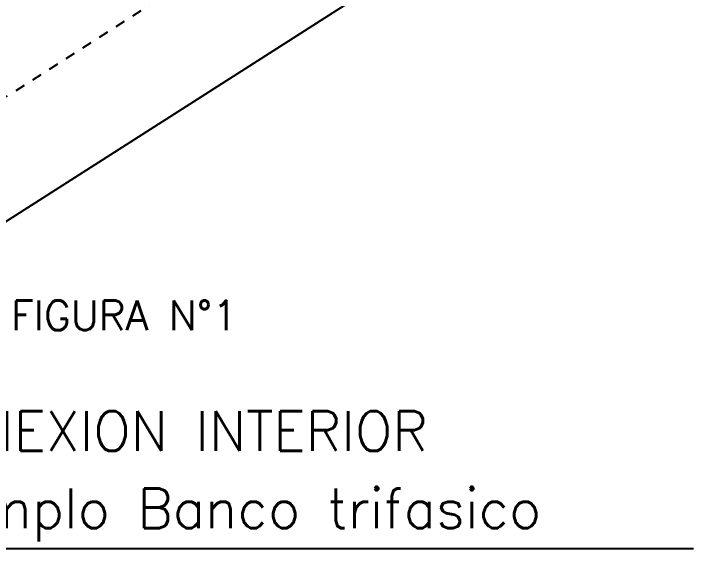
# Model space of a CAD drawing. Extents: x 268 to 383, y 668 to 793.
# Drawn here: x 277.53 to 284.39, y 668.5 to 673.89 of the extents above; entities that cross this region are included whole.
import ezdxf

# ---------------------------------------------------------------- set-up
doc = ezdxf.new("R2010")
doc.units = 0
doc.header["$LTSCALE"] = 0.5
doc.header["$MEASUREMENT"] = 0
doc.linetypes.add('HIDDEN', pattern=[0.375, 0.25, -0.125])
for name, color, linetype in [('P02', 1, 'CONTINUOUS'), ('P03', 5, 'CONTINUOUS'), ('P04', 7, 'CONTINUOUS'), ('P06', 7, 'CONTINUOUS')]:
    doc.layers.add(name, color=color, linetype=linetype)
doc.styles.add('STYLE2', font='romans.shx')

# ---------------------------------------------------------------- blocks, each defined once
blk = doc.blocks.new('2')
at = {"layer": 'P03', "extrusion": (0.002275, 0.707103, 0.707107), "elevation": -22.5}
blk.add_lwpolyline([(74, 14.156), (28.308, 64.437), (-27.198, 13.998)], dxfattribs=at)
at = {"layer": 'P04', "color": 5, "linetype": 'HIDDEN', "extrusion": (0.002275, 0.707103, 0.707107), "elevation": -22.5}
blk.add_lwpolyline([(60.662, 11.667), (28.612, 46.936), (-18.704, 3.939)], dxfattribs=at)

msp = doc.modelspace()

# ---------------------------------------------------------------- linework, layer by layer
at = {"layer": 'P06'}
msp.add_line((272.299, 668.4971), (284.3901, 668.4971), dxfattribs=at)

# ---------------------------------------------------------------- block references
at = {"layer": 'P02', "xscale": 0.09999999999990905, "yscale": 0.1000000000000227, "zscale": 0.1}
msp.add_blockref('2', (278.2373, 676.6205), dxfattribs=at)

# ---------------------------------------------------------------- texts
at = {"layer": 'P04', "style": 'STYLE2'}
msp.add_text('FIGURA N%%d1', height=0.3, dxfattribs=at).set_placement((277.501, 670.6983))
at = {"layer": 'P06', "style": 'STYLE2'}
for s, p in [('DETALLE DE CONEXION INTERIOR', (273.002, 669.4806)), ('DE BOVEDA  ejemplo Banco trifasico', (272.8614, 668.7012))]:
    msp.add_text(s, height=0.4, dxfattribs=at).set_placement(p)

doc.saveas('drawing.dxf')
